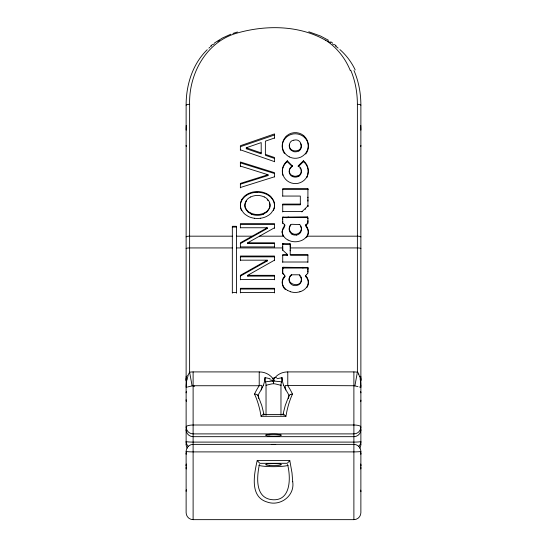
<?xml version="1.0" encoding="UTF-8"?>
<svg xmlns="http://www.w3.org/2000/svg" width="547" height="547" viewBox="0 0 547 547"><rect width="100%" height="100%" fill="white"/><g stroke="black" fill="none" stroke-linecap="round" stroke-linejoin="round"><path stroke-width="0.82" d="M273.5 382.162L273.5 383.714L271.62 383.953A25.176 24.957 0 0 0 270.293 384.247L266.033 385.286L266.033 415.296M273.5 381.197L273.5 381.97M280.967 415.296L280.967 385.033M290.218 245.61L290.211 250.834M307.913 220.646L307.913 222.301M307.913 218.752L307.688 216.844M307.913 270.252L307.92 267.586L307.913 272.338M307.913 217.938L307.906 223.402M307.92 198.028L307.92 188.927M282.696 268.755L282.696 267.627A1.121 1.108 1.2 0 1 282.717 267.36L282.847 267.271A1.395 1.381 0 0 1 283.059 267.264L307.92 267.586M290.218 246.56L290.17 243.784M307.913 271.162L307.913 272.174M186.124 380.473L186.253 376.186M187.334 448.137A6.988 6.933 0 0 1 186.124 444.232L186.124 105.209C186.069 85.031 192.537 64.033 207.238 49.695M188.147 386.859L192.113 385.881L189.618 372.227L189.618 104.313C188.763 74.112 206.021 42.119 236.338 33.285C265.329 24.854 298.799 24.957 325.547 40.246M282.703 269.514L282.696 273.644M282.69 272.591L282.696 272.871A1.456 1.443 0.6 0 0 283.072 273.712L283.216 273.842A19.323 19.166 -6.2 0 1 283.695 274.279C286.813 276.05 283.182 278.081 282.683 280.283A7.925 7.843 2.2 0 0 282.307 283.667L282.375 284.105M360.876 145.495L360.829 146.022A20.998 8.725 0 0 1 360.747 146.432M282.696 217.152L307.393 216.844L307.393 217.597L288.187 217.597C285.561 218.294 281.295 215.949 282.696 219.388M282.696 217.925L282.703 222.048M186.124 380.274L186.247 378.073M282.69 273.363L282.703 268.591M288.44 398.531L289.076 395.556A3.562 2.496 -0.1 0 1 290.225 394.585L290.45 394.483A3.72 2.605 -0.1 0 1 290.867 394.319M186.26 125.338L186.124 129.27A20.971 11.925 0 0 0 186.178 130.159M287.784 371.926A17.552 17.545 0 0 0 280.105 373.656L278.238 374.729A16.007 16.007 0 0 0 273.883 379.146L273.746 381.04L273.5 379.303M270.122 378.702L265.028 377.628L264.871 379.228M282.71 244.53C284.05 243.606 290.471 245.63 290.218 244.058M282.71 243.736L282.696 247.388M274.45 207.067C275.278 200.92 270.362 195.436 264.81 193.576A20.348 19.904 0 0 0 257.452 192.325M264.823 379.55L264.686 380.466A19.849 9.839 85.7 0 1 263.216 385.58M259.428 464.43C256.837 476.458 254.834 497.271 271.237 499.596C291.148 502.194 290.929 477.729 287.572 464.43M350.757 70.255C355.311 80.99 357.369 92.682 357.382 104.313L357.382 372.227L354.887 385.881L357.984 386.667M186.759 379.44L186.842 379.009M274.348 207.723L274.013 209.063M282.922 414.715L285.233 405.525L288.871 395.953M187.696 375.762L189.618 372.227A19.849 19.842 0.1 0 1 193.112 371.912L259.216 371.912L259.216 385.738A78.262 37.394 85.9 0 0 254.526 394.072A71.698 34.263 -85.9 0 1 260.119 411.18L261.083 416.322L285.917 416.322L286.895 411.194A71.698 34.263 85.9 0 1 292.481 394.1A78.262 37.394 -85.9 0 0 287.777 385.744L287.784 371.912L353.888 371.912A19.849 19.842 0 0 1 357.382 372.227M273.773 209.74L273.493 210.397M263.223 385.594L261.897 388.452M307.845 273.274L306.368 274.833M307.476 235.942L308.023 234.485A8.718 8.574 -1.5 0 0 307.031 227.942M245.48 202.848L245.918 201.952M306.997 176.469L307.229 175.963A13.709 13.36 -1 0 0 307.77 174.479M261.172 389.895L261.596 389.047M290.013 225.699L289.91 225.863A4.116 4.027 0.1 0 0 289.78 226.102A5.976 5.846 0.1 0 0 289.301 229.357L289.384 229.972M241.924 199.34L243.723 196.941A14.947 14.605 0.4 0 1 245.377 195.423L248.29 193.59M306.676 237.295L307.106 236.632M246.225 201.446L246.56 200.968M290.149 276.023C284.659 284.153 301.534 289.062 301.383 279.011A5.415 5.367 -5.3 0 0 299.551 274.909M290.088 225.59L290.703 224.858L290.703 225.61M290.259 275.873L290.382 275.729A5.976 5.921 2 0 1 290.601 275.49L291.182 274.943M283.476 277.801A11.637 11.542 5.8 0 1 284.399 276.474L284.611 276.221M282.43 233.863C280.221 230.513 286.252 227.374 284.187 225.07M305.951 237.412L306.217 237.104A9.73 9.477 -2.9 0 0 306.915 236.174L357.382 236.174A3.501 0.773 -0.2 0 1 360.876 236.919M305.814 237.562L305.39 237.993A13.019 12.684 -2.3 0 1 299.859 241.07L297.554 241.61A15.501 15.159 0 0 1 289.486 240.714L288.064 240.037M306.956 227.032L305.527 225.104A0.998 0.978 0 0 0 305.759 224.961L307.749 222.971L307.749 223.443M305.554 225.843A0.964 0.95 0 0 0 305.759 225.713L306.005 225.46M307.127 224.345L306.382 225.09M307.646 174.445A13.046 12.711 -0.2 0 0 303.435 160.756L298.142 165.953L298.183 166.575M306.183 275.018L305.759 275.428M307.92 199.751L307.92 206.349L307.92 205.597A0.752 0.732 -0.1 0 1 307.722 206.096L302.382 211.32M305.212 209.303L305.568 208.947M298.471 166.493L303.4 161.68L303.4 160.791M208.892 48.129L209.747 47.37M210.609 46.625L211.484 45.9M210.814 45.873L212.592 44.423M291.018 167.71L291.387 167.423M292.495 166.09L287.25 160.77L287.25 161.652L286.143 162.582A13.231 12.896 2 0 0 282.861 175.327M213.282 44.492L214.198 43.815M214.417 43.042L222.431 38.01L230.807 34.215M292.495 165.932L292.481 165.939A1.285 1.251 0 0 1 292.207 166.083A5.552 5.408 0 0 0 291.592 175.32A6.366 6.202 0.1 0 0 292.912 175.867M217.98 41.257L219.292 40.471M186.124 444.232L186.814 444.164M274.532 276.105L247.695 276.105L247.695 275.332L274.532 260.167M240.379 276.105L267.216 260.967L267.216 260.167L240.379 275.332L240.379 279.811M247.695 276.105L249.37 275.155M240.379 247.005L240.379 242.8L267.216 227.75L267.216 228.509L240.379 243.586M274.532 243.586L247.695 243.586L247.695 242.8L274.532 227.75M247.695 243.586L249.37 242.642M264.297 213.036L266.334 211.785A10.851 10.598 -0.2 0 0 267.545 210.711L269.131 208.53A8.027 7.843 -0.5 0 0 269.145 201.426L267.551 199.258A10.913 10.66 -0.3 0 0 265.856 197.836L264.304 196.934M250.608 196.941L248.577 198.192A10.865 10.612 0.3 0 0 247.367 199.265L246.041 200.975A8.068 7.884 0.5 0 0 246.02 209.016M298.676 150.979L297.028 151.608A7.309 7.097 0 0 1 293.336 151.56L290.259 149.57L289.226 146.124A5.463 5.299 0 0 1 289.568 144.456M263.326 214.226L267.168 211.833L269.603 208.175A7.815 7.658 -1.6 0 0 269.609 203.299L269.432 202.841M246.28 147.765L261.199 142.603L261.199 153.857L246.28 148.729L246.28 147.765L261.199 152.928M274.532 137.988L265.377 141.153L265.377 155.293L274.532 158.445M300.727 291.503L299.865 291.77M240.379 146.699L274.532 134.979M246.28 148.729L247.21 148.408M232.988 33.415L237.446 31.993M240.379 184.209L268.009 175.566L268.009 174.739L240.379 183.409L240.379 187.894M240.379 187.505L274.532 176.784M299.777 291.797L298.313 292.146A15.419 15.323 -0.1 0 1 290.553 291.763M297.13 176.038C302.334 175.437 302.607 166.698 298.341 166.561M186.383 387.228L187.423 387.009M293.787 140.182C288.522 140.675 287.592 148.818 292.666 150.384M276.878 378.702L281.978 377.717M293.91 140.155C302.306 137.94 303.77 150.48 296.447 150.781A7.125 6.94 0 0 1 293.117 150.555L292.857 150.459M296.467 234.978L296.235 235.012A7.446 7.33 0 0 1 295.578 235.066L294.272 235.012A6.379 6.277 0.1 0 1 292.221 234.355L291.866 234.164M260.584 218.246L260.741 218.226A19.391 18.954 -0.1 0 0 266.779 216.325L268.878 215.046A15.015 14.673 -0.3 0 0 271.189 213.036L273.336 209.98A11.706 11.439 -0.7 0 0 274.457 206.281A11.542 11.275 -0.8 0 0 273.322 200.004L271.189 196.947A14.926 14.578 -0.4 0 0 269.527 195.423L266.621 193.59M260.604 218.239L260.632 218.239A22.4 21.901 0 0 1 254.348 218.239M267.51 381.608L272.317 381.102M267.025 381.669L265.527 381.833L265.63 382.189A5.969 2.974 85.7 0 1 266.02 385.266M272.55 378.319L273.452 379.126M256.017 192.346L257.275 192.312M273.5 381.027L273.131 379.139M282.97 217.603L283.018 216.844M291.277 274.874A0.786 0.773 0 0 1 291.647 274.799L298.915 274.792A0.868 0.862 -0.1 0 1 299.476 274.991L299.476 275.428M307.92 268.42L307.599 268.051L282.922 268.051L282.703 269.37M283.038 268.051L283.079 267.264M282.724 189.392L307.92 189.392M282.724 196.058L300.324 196.058L300.324 204.845L282.717 204.845M300.324 204.086L282.717 204.086L282.717 211.969M283.025 211.545L301.889 211.545A0.691 0.677 0 0 0 302.129 211.491M240.379 224.4L274.532 224.4M232.331 227.06L236.427 227.06M240.379 227.75L267.216 227.75M265.534 228.509L267.216 228.509M232.331 236.174L189.618 236.174A3.501 0.759 0 0 0 186.124 236.919M236.427 236.174L252.194 236.174M259.517 236.174L283.688 236.174L283.339 235.586M247.695 242.8L274.532 242.8L274.532 247.005M240.379 246.909L274.532 246.909M232.331 247.935L189.618 247.935A3.494 0.684 0 0 0 186.124 248.612M236.427 247.935L282.696 247.935M290.211 247.935L357.382 247.935A3.494 0.684 0 0 1 360.876 248.612M282.717 255.333L287.428 255.333L287.216 254.287M307.893 255.333L290.751 255.333L290.751 254.533L307.893 254.533L307.893 262.341M240.379 256.844L274.532 256.844M240.379 260.167L267.216 260.167M265.534 260.967L267.216 260.967M282.717 262.013L307.893 262.013M247.695 275.332L274.532 275.332L274.532 279.811M240.379 279.483L274.532 279.483M240.379 289.035L274.532 289.035M232.331 292.46L236.427 292.46M240.379 292.46L274.532 292.46M283.784 414.421L263.333 414.441M193.112 519.65L353.888 519.65A6.988 6.988 0 0 0 360.876 512.662L360.876 451.316A6.988 6.933 0 0 0 353.888 444.383L193.112 444.383A6.988 6.933 0 0 0 186.124 451.316L186.124 512.662A6.988 6.988 0 0 0 193.112 519.65L193.112 371.912M273.5 379.126L273.869 379.139M290.389 254.54L290.211 254.95M360.186 444.164L360.876 444.232A6.988 6.933 0 0 1 359.666 448.137M274.683 381.102L279.49 381.608M281.473 381.833L279.975 381.669M254.328 218.246L254.211 218.232A19.377 18.947 0 0 1 248.126 216.325L245.377 214.561A14.954 14.612 0.2 0 1 243.723 213.036L241.924 210.629M359.509 386.996L360.856 387.303L360.842 385.409M308.788 31.774L320.453 35.993L328.528 40.307M240.379 162.869L274.532 173.529M240.379 166.076L268.009 174.739M266.286 175.026L268.009 175.566M290.566 291.729L287.565 290.409M265.377 154.377L274.532 157.543L274.532 161.796M240.379 149.81L274.532 161.632M251.579 214.233L247.736 211.839L245.302 208.188A7.815 7.658 1.4 0 1 245.302 203.313M250.601 213.043L248.57 211.792A10.844 10.598 0.2 0 1 247.36 210.718L246.041 209.009M287.961 239.983L287.517 239.736A11.227 10.954 1 0 1 283.674 236.222M287.496 290.368L287.018 290.081A10.523 10.455 1.7 0 1 283.476 286.525L282.908 285.247M330.716 41.736L332.59 43.049M334.415 44.423L336.186 45.873M299.476 275.763L299.824 276.064M284.666 224.796L284.693 224.817A2.167 2.12 0 0 1 284.891 225.008L284.953 225.282A2.181 2.126 -0.1 0 1 284.713 225.61L284.652 226.431M292.16 166.466L287.25 161.652M286.354 254.225L287.428 255.333M267.175 199.655L267.982 200.503M285.09 276.433L284.618 275.968M287.339 254.437L282.717 254.533L282.717 262.341M287.196 255.059L287.148 254.211L282.895 250.273M306.867 277.384L306.443 276.796L307.086 278.491M307.038 227.162L307.366 227.75M283.449 236.55L283.1 235.901M283.264 235.456L282.751 234.28M285.828 389.895L283.777 385.594M358.675 374.21L359.509 376.37M241.418 210.397L241.008 209.398M353.977 70.529C358.736 81.421 360.863 93.352 360.876 105.209L360.876 444.232M258.116 395.932L261.767 405.525L264.078 414.708M282.949 235.566L282.525 234.294M285.773 389.737L285.855 389.943A74.652 37.005 -85.7 0 1 289.083 395.556M289.513 281.739L289.848 282.58A5.032 4.978 0.9 0 0 290.601 283.667L292.043 284.809A6.284 6.215 0.2 0 0 295.489 285.623A7.884 7.802 0 0 0 296.686 285.493A5.778 5.716 0 0 0 301.418 280.843M282.84 285.808L282.567 284.966M301.055 277.883L301.294 278.758M240.789 208.715L240.4 206.41M301.137 144.77L301.376 146.432A5.702 5.532 -0.2 0 1 298.778 151.136M301.158 227.689L301.267 228.113M360.158 379.009L360.541 381.437A48.902 47.439 -18.9 0 1 360.753 385.409M285.117 387.44L285.356 385.621A0.725 0.581 -35.6 0 1 285.602 385.416L353.888 385.738A3.097 2.708 0 0 1 354.887 385.888M282.184 379.597L282.327 380.521A19.849 9.839 -85.7 0 0 283.784 385.58M282.163 379.454L281.992 377.861M360.747 377.984L360.876 380.473L360.747 376.186M360.74 125.338L360.876 129.27A20.971 11.925 0 0 1 360.822 130.159M240.379 206.075C240.154 199.976 245.295 194.971 250.827 193.323A20.485 20.048 0.1 0 1 256.017 192.346M282.71 223.381L282.703 221.262M282.696 246.417L282.703 250.006M282.696 267.647L282.696 268.447M282.71 222.629L282.703 221.986M282.703 249.582L282.703 250.102M282.703 249.664L282.696 247.798M353.888 371.912L353.888 519.65M307.92 189.713L307.92 188.606L282.724 188.606L282.724 196.202M307.92 197.152L307.92 201.152M307.715 206.089L307.715 206.513M307.551 267.264L307.551 268.051M305.752 224.961L305.752 225.713M305.527 225.104L306.518 227.162A10.331 10.161 -1.7 0 1 307.052 227.928M302.922 267.264L302.922 268.051M301.889 211.545L301.889 211.969M299.482 224.653L299.482 224.509A0.814 0.8 0 0 0 299.23 224.366M298.942 224.55L292.672 224.311A26.434 25.846 0 0 1 292.064 224.291A1.737 1.703 0 0 0 290.662 224.817M292.207 166.083L292.207 166.561M291.647 274.792L291.647 275.421M290.211 249.945L290.211 254.423M289.842 244.447L289.842 243.661L282.717 243.688L282.696 244.673M288.187 216.844L288.187 217.597M284.631 225.514C284.966 224.667 282.82 222.663 282.867 223.47M284.392 276.474L284.392 277.233M283.216 273.842L283.216 274.327M283.045 243.688L283.045 244.475M274.532 138.186L274.532 133.906L240.379 145.721L240.379 150.247M274.532 176.941L274.532 172.695L240.379 161.987L240.379 166.685M274.532 228.366L274.532 223.648L240.379 223.648L240.379 227.894M274.532 260.707L274.532 256.044L240.379 256.044L240.379 260.707M274.532 292.912L274.532 288.303L240.379 288.303L240.379 292.912M236.427 293.171L236.427 226.301L232.331 226.301L232.331 293.171M257.247 460.465A4.704 0.595 51.9 0 0 259.914 463.33L287.113 463.288A4.444 0.622 -51.9 0 0 289.766 460.519M360.876 451.316A6.988 0.581 0 0 1 353.888 451.897L193.112 451.897A6.988 0.581 0 0 1 186.124 451.316M186.295 468.916A6.988 2.366 0 0 1 186.124 468.389A6.988 6.933 0 0 1 186.295 466.844M186.295 464.013A6.988 6.933 0 0 0 186.124 465.559A6.988 3.015 0 0 1 186.295 464.882M186.295 453.866A6.988 1.279 0 0 0 186.124 454.147A6.988 6.933 0 0 1 186.295 452.608M186.124 491.295A6.988 6.933 0 0 1 186.295 489.756M360.705 464.882A6.988 3.015 0 0 1 360.876 465.559A6.988 6.933 0 0 0 360.705 464.013M360.705 453.866A6.988 1.279 0 0 1 360.876 454.147A6.988 6.933 0 0 0 360.705 452.608M360.705 490.133A6.988 6.988 0 0 1 360.876 491.691M360.705 466.844A6.988 6.933 0 0 1 360.876 468.389A6.988 2.366 0 0 1 360.705 468.916M288.084 465.388A15.726 2.051 0 0 1 273.5 466.673A15.726 2.051 0 0 1 258.916 465.388M271.285 444.581A7.863 1.026 0 0 1 275.715 444.581M272.338 381.252A31.794 19.022 -3.1 0 1 273.261 381.191M265.527 381.827A5.908 2.926 85.7 0 1 265.015 377.621M272.994 380.363A25.907 22.133 4.1 0 1 269.815 379.878M276.543 377.409A25.907 19.569 -5.4 0 1 273.726 377.82M281.985 377.621A5.908 2.926 -85.7 0 1 281.466 381.827M273.76 380.89A31.794 19.323 3.1 0 1 274.697 380.958M259.223 371.96A16.683 16.683 0 0 1 272.666 378.23M285.739 389.751A21.312 17.094 -27.6 0 1 284.953 387.502M273.5 383.7A16.219 16.082 0 0 1 276.29 384.165L280.16 385.109A37.203 36.881 0 0 0 280.967 385.286M281.014 385.026A6.085 2.967 -85.8 0 1 281.466 381.991M359.728 376.315A25.764 24.786 23.6 0 1 360.35 378.982M357.56 372.076A7.255 6.564 45.1 0 1 358.839 374.155M192.113 385.888A3.097 2.708 0 0 1 193.112 385.738L259.216 385.738A6.598 5.429 40.6 0 1 260.064 385.355L261.247 385.348A0.779 0.622 35.7 0 1 261.644 385.621L261.924 387.078L261.145 389.943A74.652 37.005 85.7 0 0 257.917 395.556A3.508 2.462 0.1 0 0 257.432 395.002M194.657 386.155A22.817 0.349 -6.6 0 1 193.72 386.25M187.19 379.057A24.895 23.377 -37.8 0 1 188.059 375.864M186.144 387.297A47.473 45.927 -15.4 0 1 186.93 379.468M186.124 392.862A6.988 5.518 0 0 1 186.295 391.631M261.09 416.246A5.251 1.388 -53.2 0 1 263.285 414.291M283.825 414.51A5.251 1.279 52.3 0 1 285.896 416.431M282.956 414.633A3.597 0.485 0.4 0 1 283.702 414.414M291.052 394.271A3.877 2.721 0 0 1 292.454 394.086M254.546 394.059A3.815 2.701 0 0 1 257.152 394.79M186.814 430.804A6.988 2.427 0 0 1 186.124 429.744A6.988 6.933 0 0 0 193.112 436.677L353.888 436.677A6.988 6.933 0 0 0 360.876 429.744A6.988 2.427 0 0 1 360.186 430.804M188.359 446.523A6.988 6.933 0 0 1 186.124 441.443A6.988 0.65 0 0 0 193.112 442.099L353.888 442.099A6.988 0.65 0 0 0 360.876 441.443A6.988 6.933 0 0 1 358.641 446.523M186.295 401.32A6.988 6.988 0 0 1 186.124 399.768M360.705 391.631A6.988 5.518 0 0 1 360.876 392.862M360.876 400.158A6.988 6.933 0 0 1 360.705 401.703M357.382 104.313A3.494 0.896 0 0 1 360.876 105.209M258.034 395.522A4.048 2.003 85.7 0 1 258.505 398.442M263.333 413.915A67.247 33.333 -85.7 0 1 263.558 414.975M283.442 414.975A67.247 33.333 85.7 0 1 283.667 413.915M264.003 414.817A3.979 0.513 -0.2 0 1 263.811 414.899M263.401 414.448A3.535 0.458 -0.1 0 1 263.955 414.605M283.134 414.899A3.993 0.52 -0.1 0 1 283.031 414.852M186.124 105.209A3.494 0.896 0 0 1 189.618 104.313M186.247 146.411A20.971 8.834 -0.2 0 1 186.124 145.454M325.602 40.17A76.518 68.655 -63.9 0 1 350.278 70.515M339.885 49.565A76.737 69.298 -40.7 0 1 355.174 69.893M327.4 40.991A76.737 69.298 -40.7 0 1 330.703 42.851M332.631 44.054A76.737 69.298 -40.7 0 1 333.574 44.69M335.441 45.996A76.737 69.298 -40.7 0 1 338.142 48.088M284.447 153.536A13.087 12.67 0 0 1 286.819 136.791A13.087 12.67 0 0 1 304.269 137.229A13.087 12.67 0 0 1 305.752 154.063M300.693 143.779A4.793 4.649 -0.6 0 1 300.946 144.258M303.544 135.499A12.916 12.567 0 0 0 287.066 135.506A13.094 12.745 0.2 0 0 286.095 136.374M303.537 135.506A13.101 12.752 -0.1 0 1 304.515 136.381M304.467 136.422A13.258 12.902 -0.2 0 1 301.315 156.859A12.807 12.465 -0.1 0 1 300.453 157.262A12.95 12.615 0 0 1 290.17 157.269A12.786 12.451 0 0 1 289.267 156.859M289.267 156.866A13.265 12.916 0.1 0 1 286.129 136.408M303.441 161.632A13.107 12.766 -0.6 0 1 307.496 175.847M307.223 176.804A13.032 12.704 -1.9 0 1 306.785 177.686M289.848 169.146A5.101 4.971 0.5 0 1 290.676 168.025M289.671 169.591A5.607 5.47 0.7 0 0 289.425 173.221L290.293 174.862A5.545 5.408 0.4 0 0 291.688 176.113A5.867 5.723 0.1 0 0 293.124 176.756L293.52 176.866A6.817 6.653 0 0 0 298.956 176.12M298.949 176.107A5.34 5.21 -0.2 0 0 301.363 171.232A5.935 5.791 -1.2 0 0 301.123 170.035M299.886 168.004A4.868 4.738 -0.5 0 1 300.727 169.105M307.052 176.49A13.025 12.697 -0.7 0 1 287.141 180.756A13.025 12.697 -0.7 0 1 287.346 160.893M297.13 176.031A7.132 6.954 0 0 1 292.987 175.888M251.579 214.239A15.419 15.125 0.1 0 0 256.406 215.279L257.452 215.313A15.323 15.036 0 0 0 263.333 214.239M241.904 210.643A11.658 11.391 0.5 0 1 241.911 199.334M248.311 193.631A20.601 20.116 0.1 0 1 266.594 193.638M250.629 196.975A15.596 15.234 -0.1 0 1 264.29 196.968M264.283 213.002A15.596 15.241 0.1 0 1 250.622 213.002M290.129 226.287A3.248 3.193 0.5 0 0 289.992 226.485A5.682 5.586 0.7 0 0 291.893 234.068M301.39 228.092A6.031 5.928 0 0 1 296.495 235.135M300.638 226.533A4.732 4.649 -0.8 0 1 301.021 227.278M282.669 234.266A8.8 8.608 0.2 0 1 284.7 225.72M307.393 227.737A8.807 8.615 -0.2 0 1 306.949 236.195M289.507 229.945A6.038 5.908 0.2 0 0 301.247 229.596L301.383 228.55A5.477 5.354 -0.2 0 0 299.558 224.427M306.45 277.561A9.47 9.367 -1.8 0 0 305.985 276.98L305.465 275.62L305.971 276.194A9.88 9.805 -5.4 0 1 306.45 276.796M307.25 278.402A8.971 8.875 -1.8 0 1 306.942 287.462M285.397 289.589A10.762 10.653 0.5 0 1 282.984 286.443M289.39 281.773A6.051 5.99 1.1 0 1 290.594 276.023M301.308 280.823A6.79 6.714 -1.8 0 0 301.349 280.488A6.79 6.714 -2.1 0 0 301.308 278.758M300.672 277.09A4.718 4.67 -1 0 1 300.877 277.473M306.963 277.322A8.848 8.773 -5 0 1 306.703 287.1L305.643 288.378A12.499 12.41 -3.6 0 1 300.72 291.489M282.854 285.178A8.766 8.697 7 0 1 283.353 277.732M292.727 481.77C294.942 495.999 280.064 506.754 267.066 502.016C249.411 496.758 254.184 474.037 257.206 460.526L289.794 460.526L292.002 472.895L292.727 481.77M307.913 273.001L307.906 272.974M353.888 425.005L193.112 425.005A6.988 1.962 0 0 0 186.124 426.961A6.988 6.933 0 0 0 193.112 433.894L353.888 433.894A6.988 6.933 0 0 0 360.876 426.961A6.988 1.962 0 0 0 353.888 425.005M269.568 465.511A7.863 1.026 0 0 0 281.363 464.622A7.863 1.026 0 0 0 269.568 463.733A7.863 1.026 0 0 0 269.568 465.511M269.09 436.021A7.863 1.026 0 0 0 281.343 435.241A7.863 1.026 0 0 0 270.061 434.243A7.863 1.026 0 0 0 269.09 436.021"/></g></svg>
